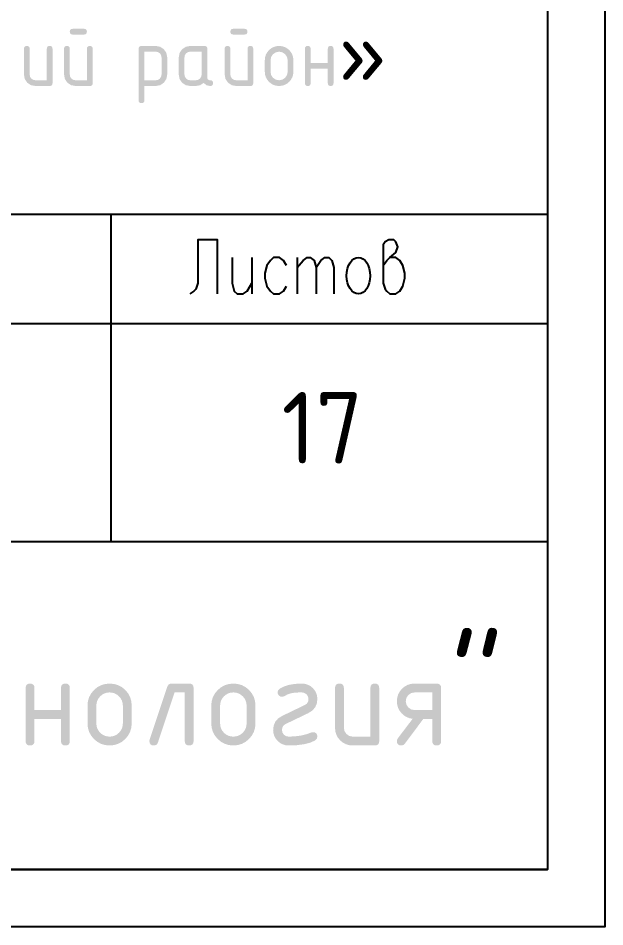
# Model space of a CAD drawing. Header units: millimetres. Extents: x 0 to 420, y 0 to 297.
# Drawn here: x 394.75 to 419.95, y 0 to 39.02 of the extents above; entities that cross this region are included whole.
import ezdxf

# ---------------------------------------------------------------- set-up
doc = ezdxf.new("R2010")
doc.units = ezdxf.units.MM
doc.layers.get('0').update_dxf_attribs({"linetype": 'CONTINUOUS'})
doc.styles.get("Standard").update_dxf_attribs({"font": 'STANDARD'})

msp = doc.modelspace()

# ---------------------------------------------------------------- hatches: boundary and pattern name
at = {"true_color": 0x000007}
h = msp.add_hatch(color=0, dxfattribs=at)
h.paths.add_polyline_path([(397.951284, 37.707034), (397.951284, 36.233635), (397.94355, 36.17978), (397.920416, 36.141376), (397.881986, 36.118371), (397.828363, 36.110714), (397.21486, 36.110714), (397.024278, 36.146268), (396.865941, 36.252928), (396.759281, 36.411264), (396.723727, 36.601847), (396.723727, 37.707034), (396.731376, 37.760657), (396.75432, 37.799087), (396.79256, 37.82222), (396.846097, 37.829955), (396.89972, 37.82222), (396.93815, 37.799087), (396.961284, 37.760657), (396.969018, 37.707034), (396.969018, 36.601847), (396.986933, 36.508278), (397.041227, 36.428765), (397.121016, 36.374471), (397.21486, 36.356556), (397.705993, 36.356556), (397.705993, 37.707034), (397.713641, 37.760657), (397.736586, 37.799087), (397.774826, 37.82222), (397.828363, 37.829955), (397.881986, 37.82222), (397.920416, 37.799087), (397.94355, 37.760657)], flags=0)
h.paths.add_polyline_path([(397.580867, 38.321087), (397.091939, 38.321087), (397.038084, 38.328736), (396.99968, 38.35168), (396.976675, 38.38992), (396.969018, 38.443457), (396.976675, 38.49708), (396.99968, 38.53551), (397.038084, 38.558644), (397.091939, 38.566378), (397.580867, 38.566378), (397.63449, 38.558644), (397.67292, 38.53551), (397.696054, 38.49708), (397.703788, 38.443457), (397.696054, 38.38992), (397.67292, 38.35168), (397.63449, 38.328736)], flags=0)
h = msp.add_hatch(color=0, dxfattribs=at)
h.paths.add_polyline_path([(404.848201, 37.707034), (404.848201, 36.233635), (404.840467, 36.17978), (404.817333, 36.141376), (404.778903, 36.118371), (404.72528, 36.110714), (404.111777, 36.110714), (403.921195, 36.146268), (403.762858, 36.252928), (403.656198, 36.411264), (403.620644, 36.601847), (403.620644, 37.707034), (403.628293, 37.760657), (403.651237, 37.799087), (403.689477, 37.82222), (403.743014, 37.829955), (403.796637, 37.82222), (403.835067, 37.799087), (403.858201, 37.760657), (403.865935, 37.707034), (403.865935, 36.601847), (403.88385, 36.508278), (403.938144, 36.428765), (404.017933, 36.374471), (404.111777, 36.356556), (404.60291, 36.356556), (404.60291, 37.707034), (404.610558, 37.760657), (404.633503, 37.799087), (404.671743, 37.82222), (404.72528, 37.829955), (404.778903, 37.82222), (404.817333, 37.799087), (404.840467, 37.760657)], flags=0)
h.paths.add_polyline_path([(404.477784, 38.321087), (403.988856, 38.321087), (403.935001, 38.328736), (403.896597, 38.35168), (403.873592, 38.38992), (403.865935, 38.443457), (403.873592, 38.49708), (403.896597, 38.53551), (403.935001, 38.558644), (403.988856, 38.566378), (404.477784, 38.566378), (404.531407, 38.558644), (404.569837, 38.53551), (404.592971, 38.49708), (404.600705, 38.443457), (404.592971, 38.38992), (404.569837, 38.35168), (404.531407, 38.328736)], flags=0)
for points in [[(396.22801, 37.707034), (396.22801, 36.233635), (396.220276, 36.17978), (396.197142, 36.141376), (396.158712, 36.118371), (396.105089, 36.110714), (395.491586, 36.110714), (395.301004, 36.146268), (395.142667, 36.252928), (395.036007, 36.411264), (395.000453, 36.601847), (395.000453, 37.707034), (395.008102, 37.760657), (395.031046, 37.799087), (395.069286, 37.82222), (395.122823, 37.829955), (395.176446, 37.82222), (395.214876, 37.799087), (395.23801, 37.760657), (395.245744, 37.707034), (395.245744, 36.601847), (395.263659, 36.508278), (395.317953, 36.428765), (395.397742, 36.374471), (395.491586, 36.356556), (395.982719, 36.356556), (395.982719, 37.707034), (395.990367, 37.760657), (396.013312, 37.799087), (396.051552, 37.82222), (396.105089, 37.829955), (396.158712, 37.82222), (396.197142, 37.799087), (396.220276, 37.760657)], [(407.312483, 36.847689), (407.312483, 36.233635), (407.304749, 36.17978), (407.281615, 36.141376), (407.243185, 36.118371), (407.189562, 36.110714), (407.136025, 36.118371), (407.097785, 36.141376), (407.074841, 36.17978), (407.067192, 36.233635), (407.067192, 37.707034), (407.074841, 37.760657), (407.097785, 37.799087), (407.136025, 37.82222), (407.189562, 37.829955), (407.243185, 37.82222), (407.281615, 37.799087), (407.304749, 37.760657), (407.312483, 37.707034), (407.312483, 37.09298), (408.049458, 37.09298), (408.049458, 37.707034), (408.057106, 37.760657), (408.080051, 37.799087), (408.118291, 37.82222), (408.171828, 37.829955), (408.225451, 37.82222), (408.263881, 37.799087), (408.287015, 37.760657), (408.294749, 37.707034), (408.294749, 36.233635), (408.287015, 36.17978), (408.263881, 36.141376), (408.225451, 36.118371), (408.171828, 36.110714), (408.118291, 36.118371), (408.080051, 36.141376), (408.057106, 36.17978), (408.049458, 36.233635), (408.049458, 36.847689)], [(395.452348, 8.927933), (395.452348, 7.978189), (395.440463, 7.895076), (395.404806, 7.835838), (395.345378, 7.800371), (395.262179, 7.788571), (395.179066, 7.800371), (395.119828, 7.835838), (395.084361, 7.895076), (395.072561, 7.978189), (395.072561, 10.256913), (395.084361, 10.339794), (395.119828, 10.399058), (395.179066, 10.434654), (395.262179, 10.446531), (395.345378, 10.434654), (395.404806, 10.399058), (395.440463, 10.339794), (395.452348, 10.256913), (395.452348, 9.307721), (396.591159, 9.307721), (396.591159, 10.256913), (396.603045, 10.339794), (396.638702, 10.399058), (396.698129, 10.434654), (396.781328, 10.446531), (396.864209, 10.434654), (396.923473, 10.399058), (396.95907, 10.339794), (396.970947, 10.256913), (396.970947, 7.978189), (396.95907, 7.895076), (396.923473, 7.835838), (396.864209, 7.800371), (396.781328, 7.788571), (396.698129, 7.800371), (396.638702, 7.835838), (396.603045, 7.895076), (396.591159, 7.978189), (396.591159, 8.927933)], [(401.336754, 10.446531), (402.096329, 10.446531), (402.179209, 10.434654), (402.238473, 10.399058), (402.27407, 10.339794), (402.285947, 10.256913), (402.285947, 7.978189), (402.27407, 7.895076), (402.238473, 7.835838), (402.179209, 7.800371), (402.096329, 7.788571), (402.01313, 7.800371), (401.953702, 7.835838), (401.918045, 7.895076), (401.906159, 7.978189), (401.906159, 10.066744), (401.471802, 10.066744), (400.755773, 7.918107), (400.728488, 7.861358), (400.689627, 7.820886), (400.639191, 7.796641), (400.577179, 7.788571), (400.494066, 7.800577), (400.434828, 7.836665), (400.399361, 7.896937), (400.387561, 7.981497), (400.396381, 8.038823), (401.147136, 10.291089), (401.178236, 10.359095), (401.220241, 10.407671), (401.273097, 10.436816)], [(407.411329, 8.357977), (407.494209, 8.3461), (407.553473, 8.310503), (407.58907, 8.251239), (407.600947, 8.168359), (407.574213, 8.071276), (407.494562, 7.998584), (407.28703, 7.906704), (407.029888, 7.841075), (406.723136, 7.801697), (406.366776, 7.788571), (406.233778, 7.800672), (406.111012, 7.837009), (405.998581, 7.897634), (405.896589, 7.982599), (405.811624, 8.08491), (405.750999, 8.197504), (405.714662, 8.32033), (405.702561, 8.453337), (405.726246, 8.647132), (405.79737, 8.811834), (405.916037, 8.947493), (406.082349, 9.054162), (407.066268, 9.528758), (407.133955, 9.572562), (407.182368, 9.629493), (407.211453, 9.699445), (407.221159, 9.782317), (407.200213, 9.891389), (407.137926, 9.983511), (407.045804, 10.045798), (406.936732, 10.066744), (406.78458, 10.064177), (406.653821, 10.056547), (406.544353, 10.043955), (406.456073, 10.026505), (406.32006, 9.979101), (406.171646, 9.900277), (406.082349, 9.877126), (406.011586, 9.89132), (405.949506, 9.934452), (405.906373, 9.996464), (405.892179, 10.066744), (405.917397, 10.160175), (405.993052, 10.233762), (406.177011, 10.326771), (406.395646, 10.39327), (406.648903, 10.433207), (406.936732, 10.446531), (407.069653, 10.434353), (407.19229, 10.397887), (407.304694, 10.337236), (407.406919, 10.252504), (407.491651, 10.150279), (407.552302, 10.037874), (407.588768, 9.915237), (407.600947, 9.782317), (407.576986, 9.588126), (407.505173, 9.423131), (407.385611, 9.287386), (407.218403, 9.180941), (406.243304, 8.711857), (406.172808, 8.666502), (406.122518, 8.608228), (406.092382, 8.537139), (406.082349, 8.453337), (406.103088, 8.343783), (406.165582, 8.251592), (406.257291, 8.189098), (406.366776, 8.168359), (406.635907, 8.179314), (406.887674, 8.21218), (407.122078, 8.266957), (407.339119, 8.343645)], [(410.258447, 10.256913), (410.258447, 7.978189), (410.24657, 7.895076), (410.210973, 7.835838), (410.151709, 7.800371), (410.068829, 7.788571), (409.119636, 7.788571), (408.965942, 7.802317), (408.824805, 7.843555), (408.696174, 7.912285), (408.579996, 8.008506), (408.483775, 8.124683), (408.415045, 8.253315), (408.373807, 8.394452), (408.360061, 8.548146), (408.360061, 10.256913), (408.371861, 10.339794), (408.407328, 10.399058), (408.466567, 10.434654), (408.549679, 10.446531), (408.632878, 10.434654), (408.692306, 10.399058), (408.727963, 10.339794), (408.739849, 10.256913), (408.739849, 8.548146), (408.767685, 8.403452), (408.851745, 8.280255), (408.974942, 8.196195), (409.119636, 8.168359), (409.878659, 8.168359), (409.878659, 10.256913), (409.890545, 10.339794), (409.926202, 10.399058), (409.98563, 10.434654), (410.068829, 10.446531), (410.151709, 10.434654), (410.210973, 10.399058), (410.24657, 10.339794)]]:
    msp.add_hatch(color=0, dxfattribs=at).paths.add_polyline_path(points, flags=0)
h = msp.add_hatch(color=0, dxfattribs=at)
h.paths.add_polyline_path([(399.925731, 37.707034), (399.933379, 37.760657), (399.956323, 37.799087), (399.994564, 37.82222), (400.048101, 37.829955), (400.662155, 37.829955), (400.852737, 37.794126), (401.011074, 37.68719), (401.117734, 37.528922), (401.153287, 37.338822), (401.153287, 36.601847), (401.117734, 36.412436), (401.011074, 36.25403), (400.852737, 36.146405), (400.662155, 36.110714), (400.171022, 36.110714), (400.171022, 35.49666), (400.163288, 35.443037), (400.140154, 35.404607), (400.101724, 35.381474), (400.048101, 35.373739), (399.994564, 35.381474), (399.956323, 35.404607), (399.933379, 35.443037), (399.925731, 35.49666)], flags=0)
h.paths.add_polyline_path([(400.171022, 37.584113), (400.171022, 36.356556), (400.662155, 36.356556), (400.756895, 36.374333), (400.836339, 36.427663), (400.889944, 36.5069), (400.907997, 36.601847), (400.907997, 37.338822), (400.89022, 37.434458), (400.83689, 37.513557), (400.757791, 37.566405), (400.662155, 37.584113)], flags=0)
h = msp.add_hatch(color=0, dxfattribs=at)
h.paths.add_polyline_path([(402.631271, 37.584113), (402.140138, 37.584113), (402.045191, 37.56606), (401.965954, 37.512455), (401.912141, 37.43308), (401.894296, 37.338822), (401.894296, 36.601847), (401.91221, 36.508278), (401.966505, 36.428765), (402.046293, 36.374471), (402.140138, 36.356556), (402.385429, 36.356556), (402.480169, 36.374333), (402.559613, 36.427663), (402.613218, 36.5069), (402.631271, 36.601847)], flags=0)
h.paths.add_polyline_path([(403.122403, 36.233635), (403.114669, 36.17978), (403.091535, 36.141376), (403.053105, 36.118371), (402.999482, 36.110714), (402.843213, 36.143098), (402.718363, 36.240801), (402.567192, 36.143098), (402.385429, 36.110714), (402.140138, 36.110714), (401.949555, 36.146268), (401.791219, 36.252928), (401.684558, 36.411264), (401.649005, 36.601847), (401.649005, 37.338822), (401.684558, 37.528922), (401.791219, 37.68719), (401.949555, 37.794126), (402.140138, 37.829955), (402.75364, 37.829955), (402.807263, 37.82222), (402.845693, 37.799087), (402.868827, 37.760657), (402.876561, 37.707034), (402.876561, 36.478926), (402.884218, 36.425389), (402.907223, 36.387149), (402.945627, 36.364204), (402.999482, 36.356556), (403.053105, 36.348822), (403.091535, 36.325688), (403.114669, 36.287258)], flags=0)
h = msp.add_hatch(color=0, dxfattribs=at)
h.paths.add_polyline_path([(405.343918, 36.724768), (405.343918, 37.215901), (405.355089, 37.338495), (405.388636, 37.451683), (405.44461, 37.55557), (405.523063, 37.650258), (405.617519, 37.728798), (405.721432, 37.784962), (405.83475, 37.818698), (405.957421, 37.829955), (406.081436, 37.818801), (406.195477, 37.785375), (406.299493, 37.729728), (406.393432, 37.651912), (406.471248, 37.557973), (406.526895, 37.453957), (406.560321, 37.339916), (406.571475, 37.215901), (406.571475, 36.724768), (406.560218, 36.601778), (406.526482, 36.488297), (406.470318, 36.384324), (406.391779, 36.289859), (406.297323, 36.211406), (406.19341, 36.155432), (406.080092, 36.121885), (405.957421, 36.110714), (405.83475, 36.121885), (405.721432, 36.155432), (405.617519, 36.211406), (405.523063, 36.289859), (405.44461, 36.384324), (405.388636, 36.488297), (405.355089, 36.601778)], flags=0)
h.paths.add_polyline_path([(406.326184, 36.724768), (406.326184, 37.215901), (406.299037, 37.35715), (406.218146, 37.476074), (406.098739, 37.556965), (405.957421, 37.584113), (405.816172, 37.556965), (405.697247, 37.476074), (405.61615, 37.35715), (405.589209, 37.215901), (405.589209, 36.724768), (405.615805, 36.582141), (405.696145, 36.463492), (405.814794, 36.383152), (405.957421, 36.356556), (406.098739, 36.383428), (406.218146, 36.464043), (406.299037, 36.583037)], flags=0)
h = msp.add_hatch(color=0, dxfattribs=at)
h.paths.add_polyline_path([(397.730061, 8.737764), (397.730061, 9.497339), (397.747338, 9.686888), (397.799239, 9.861968), (397.885866, 10.022578), (398.007322, 10.168719), (398.153472, 10.290262), (398.314143, 10.377078), (398.489386, 10.429168), (398.679254, 10.446531), (398.871172, 10.429289), (399.047535, 10.377629), (399.208291, 10.291657), (399.35339, 10.171475), (399.473572, 10.026376), (399.559545, 9.865619), (399.611204, 9.689256), (399.628447, 9.497339), (399.628447, 8.737764), (399.611083, 8.547896), (399.558993, 8.372653), (399.472177, 8.211982), (399.350634, 8.065833), (399.204493, 7.944376), (399.043883, 7.857749), (398.868803, 7.805848), (398.679254, 7.788571), (398.489386, 7.805848), (398.314143, 7.857749), (398.153472, 7.944376), (398.007322, 8.065833), (397.885866, 8.211982), (397.799239, 8.372653), (397.747338, 8.547896)], flags=0)
h.paths.add_polyline_path([(399.248659, 8.737764), (399.248659, 9.497339), (399.238221, 9.610829), (399.206905, 9.715689), (399.154712, 9.811971), (399.081641, 9.899726), (398.993886, 9.972796), (398.897604, 10.024989), (398.792744, 10.056305), (398.679254, 10.066744), (398.565445, 10.056305), (398.460421, 10.024989), (398.364079, 9.972796), (398.276316, 9.899726), (398.203331, 9.811971), (398.151327, 9.715689), (398.120201, 9.610829), (398.109849, 9.497339), (398.109849, 8.737764), (398.120184, 8.62293), (398.15119, 8.517347), (398.202866, 8.420962), (398.275213, 8.333723), (398.362452, 8.261376), (398.458837, 8.2097), (398.56442, 8.178694), (398.679254, 8.168359), (398.792744, 8.178711), (398.897604, 8.209838), (398.993886, 8.261841), (399.081641, 8.334826), (399.154712, 8.422589), (399.206905, 8.518932), (399.238221, 8.623955)], flags=0)
h = msp.add_hatch(color=0, dxfattribs=at)
h.paths.add_polyline_path([(403.045061, 8.737764), (403.045061, 9.497339), (403.062338, 9.686888), (403.114239, 9.861968), (403.200866, 10.022578), (403.322323, 10.168719), (403.468472, 10.290262), (403.629143, 10.377078), (403.804386, 10.429168), (403.994254, 10.446531), (404.186172, 10.429289), (404.362535, 10.377629), (404.523291, 10.291657), (404.66839, 10.171475), (404.788572, 10.026376), (404.874545, 9.865619), (404.926204, 9.689256), (404.943447, 9.497339), (404.943447, 8.737764), (404.926083, 8.547896), (404.873994, 8.372653), (404.787177, 8.211982), (404.665634, 8.065833), (404.519493, 7.944376), (404.358883, 7.857749), (404.183803, 7.805848), (403.994254, 7.788571), (403.804386, 7.805848), (403.629143, 7.857749), (403.468472, 7.944376), (403.322323, 8.065833), (403.200866, 8.211982), (403.114239, 8.372653), (403.062338, 8.547896)], flags=0)
h.paths.add_polyline_path([(404.563659, 8.737764), (404.563659, 9.497339), (404.553221, 9.610829), (404.521905, 9.715689), (404.469712, 9.811971), (404.396641, 9.899726), (404.308886, 9.972796), (404.212604, 10.024989), (404.107744, 10.056305), (403.994254, 10.066744), (403.880445, 10.056305), (403.775422, 10.024989), (403.679079, 9.972796), (403.591316, 9.899726), (403.518331, 9.811971), (403.466328, 9.715689), (403.435201, 9.610829), (403.424849, 9.497339), (403.424849, 8.737764), (403.435184, 8.62293), (403.46619, 8.517347), (403.517866, 8.420962), (403.590213, 8.333723), (403.677452, 8.261376), (403.773837, 8.2097), (403.87942, 8.178694), (403.994254, 8.168359), (404.107744, 8.178711), (404.212604, 8.209838), (404.308886, 8.261841), (404.396641, 8.334826), (404.469712, 8.422589), (404.521905, 8.518932), (404.553221, 8.623955)], flags=0)
h = msp.add_hatch(color=0, dxfattribs=at)
h.paths.add_polyline_path([(411.693351, 8.933445), (411.552998, 8.961885), (411.425461, 9.012545), (411.310739, 9.085529), (411.208833, 9.180941), (411.124997, 9.292252), (411.065242, 9.413692), (411.029464, 9.54526), (411.017561, 9.686957), (411.031307, 9.840418), (411.072545, 9.981581), (411.141275, 10.110342), (411.237496, 10.226596), (411.353674, 10.322818), (411.482305, 10.391548), (411.623442, 10.432785), (411.777136, 10.446531), (412.726329, 10.446531), (412.809209, 10.434654), (412.868473, 10.399058), (412.90407, 10.339794), (412.915947, 10.256913), (412.915947, 7.978189), (412.90407, 7.895076), (412.868473, 7.835838), (412.809209, 7.800371), (412.726329, 7.788571), (412.64313, 7.800371), (412.583702, 7.835838), (412.548045, 7.895076), (412.53616, 7.978189), (412.53616, 8.927933), (412.15086, 8.927933), (411.359866, 7.866293), (411.292825, 7.808002), (411.207179, 7.788571), (411.124067, 7.800371), (411.064828, 7.835838), (411.029361, 7.895076), (411.017561, 7.978189), (411.026794, 8.039925), (411.055044, 8.093393)], flags=0)
h.paths.add_polyline_path([(411.397349, 9.686957), (411.425185, 9.542538), (411.509245, 9.419617), (411.632442, 9.335557), (411.777136, 9.307721), (412.53616, 9.307721), (412.53616, 10.066744), (411.777136, 10.066744), (411.630651, 10.039045), (411.508143, 9.95595), (411.425047, 9.833235)], flags=0)

# ---------------------------------------------------------------- linework, layer by layer
at = {"color": 0, "true_color": 0x000007}
msp.add_lwpolyline([(0, 0), (0, 296.587333), (419.946667, 296.587333), (419.946667, 0)], close=True, dxfattribs=at)
for points in [[(9.948333, 2.455333), (9.948333, 294.132), (417.491333, 294.132), (417.491333, 2.455333), (3.937, 2.455333)], [(417.491333, 54.017333), (417.491333, 2.455333)], [(244.094, 30.607), (417.491333, 30.607)], [(398.737667, 30.607), (398.737667, 16.552333)], [(403.309667, 27.178), (403.309667, 29.506333), (402.463, 29.506333), (402.463, 27.643667), (402.378333, 27.389667), (402.293667, 27.305), (402.124333, 27.178)], [(410.421667, 28.405667), (410.591, 28.617333), (410.718, 28.744333), (410.972, 28.956), (411.056667, 29.21), (410.972, 29.421667), (410.887333, 29.506333), (410.675667, 29.506333), (410.506333, 29.421667), (410.421667, 29.294667), (410.421667, 27.643667), (410.506333, 27.389667), (410.591, 27.305), (410.718, 27.178), (410.972, 27.178), (411.141333, 27.305), (411.268333, 27.516667), (411.353, 27.855333), (411.353, 28.067), (411.268333, 28.405667), (411.141333, 28.617333), (410.972, 28.744333), (410.718, 28.744333)], [(403.944667, 28.744333), (403.944667, 27.643667), (404.029333, 27.305), (404.156333, 27.178), (404.410333, 27.178), (404.579667, 27.305), (404.791333, 27.643667)], [(404.791333, 28.744333), (404.791333, 27.178)], [(406.273, 28.405667), (406.146, 28.617333), (405.976667, 28.744333), (405.722667, 28.744333), (405.595667, 28.617333), (405.426333, 28.405667), (405.341667, 28.067), (405.341667, 27.855333), (405.426333, 27.516667), (405.595667, 27.305), (405.722667, 27.178), (405.976667, 27.178), (406.146, 27.305), (406.273, 27.516667)], [(406.738667, 28.744333), (406.738667, 27.178)], [(406.738667, 28.321), (406.992667, 28.617333), (407.162, 28.744333), (407.289, 28.744333), (407.458333, 28.617333), (407.543, 28.321), (407.543, 27.178)], [(407.543, 28.321), (407.754667, 28.617333), (407.924, 28.744333), (408.093333, 28.744333), (408.220333, 28.617333), (408.305, 28.321), (408.305, 27.178)], [(370.628333, 25.908), (417.491333, 25.908)], [(305.011667, 16.552333), (417.491333, 16.552333)], [(244.094, 2.455333), (417.491333, 2.455333)]]:
    msp.add_lwpolyline(points, dxfattribs=at)
msp.add_ellipse((409.363333, 27.961167), major_axis=(0, 0.783167), ratio=0.648649, start_param=0, end_param=6.283185, dxfattribs=at)

# ---------------------------------------------------------------- texts
at = {"color": 0, "true_color": 0x000007, "attachment_point": 1}
for s, insert, char_height, width in [('»', (408.521731, 38.853594), 2.742878, 1.52382112), ('17', (406.065412, 22.969185), 3.072777, 3.07277703), ('"', (413.304695, 12.018423), 4.229855, 1.40995169)]:
    msp.add_mtext(s, dxfattribs=dict(at, insert=insert, char_height=char_height, width=width))

doc.saveas('drawing.dxf')
